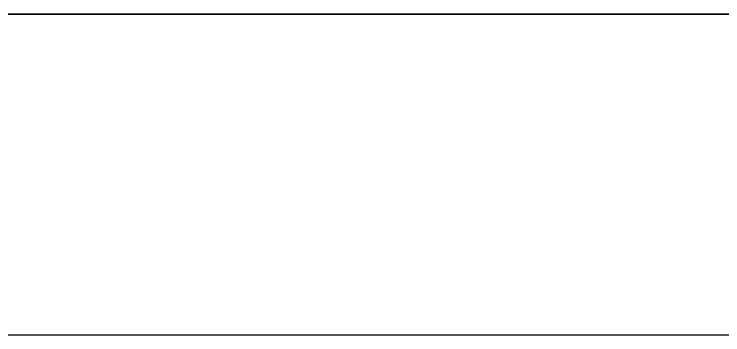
# Model space of a CAD drawing. Header units: millimetres. Extents: x 2148 to 2681, y 758 to 986.
# Drawn here: x 2632.20561 to 2632.25375, y 950.82931 to 950.85108 of the extents above; entities that cross this region are included whole.
import ezdxf

# ---------------------------------------------------------------- set-up
doc = ezdxf.new("R2010")
doc.units = ezdxf.units.MM
for name, color, linetype in [('0.1', 193, 'Continuous'), ('0.4', 121, 'Continuous'), ('ELAYOUT', 4, 'Continuous')]:
    doc.layers.add(name, color=color, linetype=linetype)

msp = doc.modelspace()

# ---------------------------------------------------------------- linework, layer by layer
at = {"layer": '0.1'}
for p, q in [((2632.3791344, 950.8510831, 0), (2632.0863014, 950.8510831, 0)), ((2632.3791344, 950.8510831, 0), (2632.0863014, 950.8510831, 0)), ((2632.3791344, 950.8510831, 0), (2632.0863014, 950.8510831, 0)), ((2632.3791344, 950.8510831, 0), (2632.0863014, 950.8510831, 0)), ((2632.3791344, 950.8510831, 0), (2632.0863014, 950.8510831, 0)), ((2632.3791344, 950.8510831, 0), (2632.0863014, 950.8510831, 0)), ((2632.3791344, 950.8510831, 0), (2632.0863014, 950.8510831, 0)), ((2632.3791344, 950.8510831, 0), (2632.0863014, 950.8510831, 0)), ((2632.3791344, 950.8510831, 0), (2632.0863014, 950.8510831, 0)), ((2632.3791344, 950.8510831, 0), (2632.0863014, 950.8510831, 0)), ((2632.0927842, 950.8510831, 0), (2632.3726516, 950.8510831, 0)), ((2632.0927842, 950.8510831, 0), (2632.3726516, 950.8510831, 0)), ((2632.0927842, 950.8510831, 0), (2632.3726516, 950.8510831, 0)), ((2632.0927842, 950.8510831, 0), (2632.3726516, 950.8510831, 0)), ((2632.0927842, 950.8510831, 0), (2632.3726516, 950.8510831, 0)), ((2632.0927842, 950.8510831, 0), (2632.3726516, 950.8510831, 0)), ((2632.0927842, 950.8510831, 0), (2632.3726516, 950.8510831, 0)), ((2632.0927842, 950.8510831, 0), (2632.3726516, 950.8510831, 0)), ((2632.0927842, 950.8510831, 0), (2632.3726516, 950.8510831, 0)), ((2632.0927842, 950.8510831, 0), (2632.3726516, 950.8510831, 0))]:
    msp.add_line(p, q, dxfattribs=at)
at = {"layer": '0.4', "color": 193, "lineweight": 0, "ltscale": 0.5}
msp.add_line((2632.289477, 950.8510831, 0), (2632.1727181, 950.8510831, 0), dxfattribs=at)
msp.add_line((2632.289477, 950.8510831, 0), (2632.1727181, 950.8510831, 0), dxfattribs=at)
msp.add_line((2632.289477, 950.8510831, 0), (2632.1727181, 950.8510831, 0), dxfattribs=at)
msp.add_line((2632.289477, 950.8510831, 0), (2632.1727181, 950.8510831, 0), dxfattribs=at)
msp.add_line((2632.289477, 950.8510831, 0), (2632.1727181, 950.8510831, 0), dxfattribs=at)
msp.add_line((2632.289477, 950.8510831, 0), (2632.1727181, 950.8510831, 0), dxfattribs=at)
msp.add_line((2632.289477, 950.8510831, 0), (2632.1727181, 950.8510831, 0), dxfattribs=at)
msp.add_line((2632.289477, 950.8510831, 0), (2632.1727181, 950.8510831, 0), dxfattribs=at)
msp.add_line((2632.289477, 950.8510831, 0), (2632.1727181, 950.8510831, 0), dxfattribs=at)
msp.add_line((2632.289477, 950.8510831, 0), (2632.1727181, 950.8510831, 0), dxfattribs=at)
at = {"layer": 'ELAYOUT', "ltscale": 10}
msp.add_line((2631.4089329, 950.8293112, 0), (2634.607787, 950.8293112, 0), dxfattribs=at)

doc.saveas('drawing.dxf')
